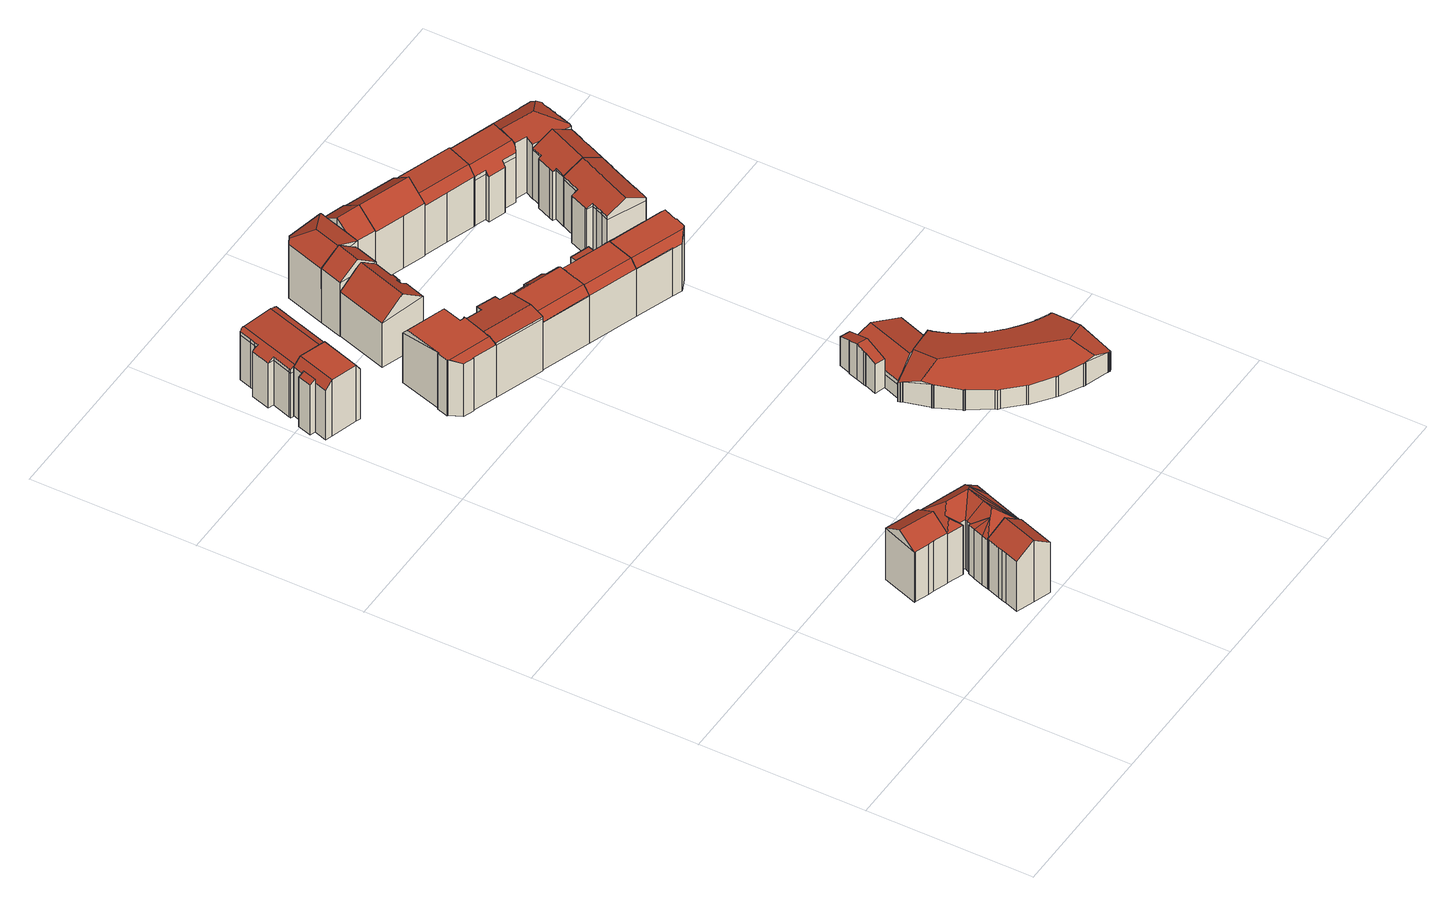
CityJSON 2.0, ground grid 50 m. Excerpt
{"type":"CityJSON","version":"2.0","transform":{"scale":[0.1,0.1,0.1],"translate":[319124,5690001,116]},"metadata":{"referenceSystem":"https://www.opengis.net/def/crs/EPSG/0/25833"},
"CityObjects":{
"building1":{"type":"Building","attributes":{"Dachtyp_tdc":"tdcFreeFormRoof","Gemeindeschluessel":14713000,"Dachneigung":32.69,"QualitaetDacherkennung":54,"Geometrietyp2DReferenz":"3000","function":"31001_9998","roofType":"5000","measuredHeight":21.07},"geometry":[{"type":"MultiSurface","lod":"2","boundaries":[[[0,1,2,3]],[[1,4,5,2]],[[4,6,7,5]],[[6,8,9,7]],[[8,10,11,9]],[[12,0,13,14,15]],[[1,12,15,10,8,6,4]],[[14,10,15]],[[1,0,12]],[[11,16,17,3,2,5,7,9]],[[10,14,16,11]],[[14,13,17,16]],[[13,0,3,17]]],"semantics":{"surfaces":[{"type":"WallSurface"},{"type":"RoofSurface"},{"type":"GroundSurface"}],"values":[0,0,0,0,0,1,1,0,0,2,0,0,0]}}]},
"building2":{"type":"Building","attributes":{"Dachtyp_tdc":"tdcGableRoof","Gemeindeschluessel":14713000,"Dachneigung":34.82,"QualitaetDacherkennung":71,"Geometrietyp2DReferenz":"3000","function":"31001_9998","roofType":"3100","measuredHeight":21.33},"geometry":[{"type":"MultiSurface","lod":"2","boundaries":[[[18,19,20,21]],[[19,22,23,20]],[[22,24,25,23]],[[24,26,27,25]],[[26,28,29,27]],[[28,30,31,29]],[[30,32,33,31]],[[32,34,35,33]],[[34,36,37,35]],[[36,18,21,37]],[[32,30,28,26,24,22,19,18]],[[18,36,34,32]],[[21,20,23,25,27,29,31,33,35,37]]],"semantics":{"surfaces":[{"type":"WallSurface"},{"type":"RoofSurface"},{"type":"GroundSurface"}],"values":[0,0,0,0,0,0,0,0,0,0,1,1,2]}}]},
"building3":{"type":"Building","attributes":{"Dachtyp_tdc":"tdcFreeFormRoof","Gemeindeschluessel":14713000,"Dachneigung":37.45,"QualitaetDacherkennung":43,"Geometrietyp2DReferenz":"3000","function":"31001_9998","roofType":"5000","measuredHeight":21.11},"geometry":[{"type":"MultiSurface","lod":"2","boundaries":[[[38,39,40,41]],[[39,42,43,40]],[[42,44,45,43]],[[44,46,47,45]],[[46,48,49,47]],[[48,50,51,49]],[[50,52,53,51]],[[52,54,55,53]],[[54,56,57,55]],[[56,58,59,57]],[[58,60,61,59]],[[60,62,63,61]],[[62,64,65,63]],[[64,66,67,65]],[[66,68,69,67]],[[68,38,41,69]],[[70,71,72,68,66]],[[73,70,66,64]],[[62,73,64]],[[60,73,62]],[[73,60,58]],[[71,70,73,58,56]],[[74,52,50]],[[74,54,52]],[[74,56,54]],[[75,56,74]],[[72,56,75]],[[56,72,71]],[[74,50,48]],[[76,77,75,74,48,46]],[[78,79,76,46,44]],[[78,44,42]],[[79,78,42,39]],[[77,76,79,39,38]],[[72,75,77,38,68]],[[41,40,43,45,47,49,51,53,55,57,59,61,63,65,67,69]]],"semantics":{"surfaces":[{"type":"WallSurface"},{"type":"RoofSurface"},{"type":"GroundSurface"}],"values":[0,0,0,0,0,0,0,0,0,0,0,0,0,0,0,0,1,1,1,1,1,1,1,1,1,1,1,1,1,1,1,1,1,1,1,2]}}]},
"building4":{"type":"Building","attributes":{"Gemeindeschluessel":14713000,"Geometrietyp2DReferenz":"3000","function":"31001_9998","roofType":"9999"},"children":["building4-1","building4-2"]},
"building4-1":{"type":"BuildingPart","attributes":{"Dachtyp_tdc":"tdcPolyFlatRoof","Dachneigung":33.84,"QualitaetDacherkennung":31,"Geometrietyp2DReferenz":"3000","roofType":"2100","measuredHeight":18.33},"parents":["building4"],"geometry":[{"type":"MultiSurface","lod":"2","boundaries":[[[80,81,82,83,84]],[[81,85,86,82]],[[85,87,88,89,86]],[[90,87,85,81,80]],[[83,82,86,89,91]],[[92,88,87,90]],[[92,91,89,88]],[[84,92,90,80]],[[84,83,91,92]]],"semantics":{"surfaces":[{"type":"WallSurface"},{"type":"RoofSurface"},{"type":"GroundSurface"},{"type":"ClosureSurface"}],"values":[0,0,0,1,2,0,3,0,3]}}]},
"building4-2":{"type":"BuildingPart","attributes":{"Dachtyp_tdc":"tdcCutGableRoof","Dachneigung":0.973,"QualitaetDacherkennung":71,"Geometrietyp2DReferenz":"3000","roofType":"9999","measuredHeight":19.54},"parents":["building4"],"geometry":[{"type":"MultiSurface","lod":"2","boundaries":[[[93,94,95,96]],[[94,97,98,95]],[[97,99,100,98]],[[99,101,102,100]],[[101,103,104,102]],[[103,105,106,104]],[[105,107,108,106]],[[107,109,110,108]],[[109,111,83,110]],[[111,84,83]],[[88,112,113,89]],[[112,114,115,113]],[[114,116,117,115]],[[116,93,96,117]],[[105,103,101,99,97,94,93,116]],[[114,112,88,92,84,111,109,107]],[[116,114,107,105]],[[96,95,98,100,102,104,106,108,110,83,91,89,113,115,117]],[[92,91,83,84]],[[88,89,91,92]]],"semantics":{"surfaces":[{"type":"WallSurface"},{"type":"RoofSurface"},{"type":"GroundSurface"},{"type":"ClosureSurface"}],"values":[0,0,0,0,0,0,0,0,0,0,0,0,0,0,1,1,1,2,3,3]}}]},
"building5":{"type":"Building","attributes":{"Dachtyp_tdc":"tdcFreeFormRoof","Gemeindeschluessel":14713000,"Dachneigung":3.02,"QualitaetDacherkennung":64,"Geometrietyp2DReferenz":"3000","function":"31001_9998","roofType":"5000","measuredHeight":18.16},"geometry":[{"type":"MultiSurface","lod":"2","boundaries":[[[118,119,120,121]],[[119,122,123,120]],[[122,124,125,123]],[[124,126,127,125]],[[126,128,129,127]],[[128,130,131,129]],[[130,132,133,131]],[[132,134,135,133]],[[134,136,137,135]],[[136,138,139,137]],[[138,140,141,139]],[[140,142,143,141]],[[142,144,145,143]],[[144,146,147,145]],[[146,148,149,147]],[[148,150,151,149]],[[150,152,153,151]],[[152,154,155,153]],[[154,156,157,155]],[[156,158,159,157]],[[158,160,161,159]],[[160,162,163,161]],[[162,164,165,163]],[[164,118,121,165]],[[166,167,168,169,170,171,172,173]],[[174,175,176,177,178,179,180,126,124,181,182,183,184,185,186,187,188,189]],[[168,186,185,169]],[[142,189,188,144]],[[140,174,189,142]],[[144,188,187,146]],[[146,187,186,168,167,148]],[[162,185,184,164]],[[160,169,185,162]],[[164,184,183,118]],[[118,183,182,119]],[[119,182,181,122]],[[122,181,124]],[[128,180,179,130]],[[126,180,128]],[[130,179,178,132]],[[132,178,177,134]],[[134,177,176,136]],[[136,176,175,138]],[[138,175,174,140]],[[150,166,173,152]],[[152,173,172,154]],[[154,172,171,156]],[[156,171,170,158]],[[158,170,169,160]],[[148,167,166,150]],[[121,120,123,125,127,129,131,133,135,137,139,141,143,145,147,149,151,153,155,157,159,161,163,165]]],"semantics":{"surfaces":[{"type":"WallSurface"},{"type":"RoofSurface"},{"type":"GroundSurface"}],"values":[0,0,0,0,0,0,0,0,0,0,0,0,0,0,0,0,0,0,0,0,0,0,0,0,1,1,1,0,0,0,0,0,0,0,0,0,0,0,0,0,0,0,0,0,0,0,0,0,0,0,2]}}]},
"building6":{"type":"Building","attributes":{"Dachtyp_tdc":"tdcFreeFormRoof","Gemeindeschluessel":14713000,"Dachneigung":0.187,"QualitaetDacherkennung":63,"Geometrietyp2DReferenz":"3000","function":"31001_9998","roofType":"5000","measuredHeight":19.34},"geometry":[{"type":"MultiSurface","lod":"2","boundaries":[[[190,191,192,193]],[[191,194,195,192]],[[194,196,197,195]],[[196,198,199,197]],[[198,200,201,199]],[[200,202,203,201]],[[202,204,205,203]],[[204,206,207,205]],[[206,208,209,207]],[[208,210,211,209]],[[210,212,213,211]],[[212,214,215,213]],[[214,216,217,215]],[[216,218,219,217]],[[218,190,193,219]],[[220,198,196,221]],[[216,214,212,210,208,222,223]],[[206,204,202,200,220,221,194,191,190,218,223,222]],[[200,198,220]],[[208,206,222]],[[218,216,223]],[[196,194,221]],[[193,192,195,197,199,201,203,205,207,209,211,213,215,217,219]]],"semantics":{"surfaces":[{"type":"WallSurface"},{"type":"RoofSurface"},{"type":"GroundSurface"}],"values":[0,0,0,0,0,0,0,0,0,0,0,0,0,0,0,1,1,1,0,0,0,0,2]}}]},
"building7":{"type":"Building","attributes":{"Dachtyp_tdc":"tdcFreeFormRoof","Gemeindeschluessel":14713000,"Dachneigung":10.12,"QualitaetDacherkennung":53,"Geometrietyp2DReferenz":"3000","function":"31001_9998","roofType":"5000","measuredHeight":19.78},"geometry":[{"type":"MultiSurface","lod":"2","boundaries":[[[224,225,226,227]],[[225,228,229,226]],[[228,230,231,229]],[[230,232,233,231]],[[232,234,235,233]],[[234,236,237,235]],[[236,238,239,237]],[[238,240,241,239]],[[240,242,243,241]],[[242,244,245,243]],[[244,246,247,245]],[[246,248,249,247]],[[248,224,227,249]],[[250,251,252,234,232,253,254,255,256,257,258]],[[259,258,257,260,261,262]],[[242,259,262,244]],[[244,262,261,246]],[[246,261,260,248]],[[248,260,257,256,224]],[[240,250,258,259,242]],[[224,256,255,225]],[[225,255,254,228]],[[228,254,253,230]],[[230,253,232]],[[234,252,236]],[[236,252,251,238]],[[238,251,250,240]],[[227,226,229,231,233,235,237,239,241,243,245,247,249]]],"semantics":{"surfaces":[{"type":"WallSurface"},{"type":"RoofSurface"},{"type":"GroundSurface"}],"values":[0,0,0,0,0,0,0,0,0,0,0,0,0,1,1,0,0,0,0,0,0,0,0,0,0,0,0,2]}}]},
"building8":{"type":"Building","attributes":{"Dachtyp_tdc":"tdcFreeFormRoof","Gemeindeschluessel":14713000,"Dachneigung":41.52,"QualitaetDacherkennung":71,"Geometrietyp2DReferenz":"3000","function":"31001_9998","roofType":"5000","measuredHeight":21.53},"geometry":[{"type":"MultiSurface","lod":"2","boundaries":[[[263,264,265,266]],[[264,267,268,265]],[[267,269,270,268]],[[269,271,272,270]],[[271,273,274,272]],[[273,275,276,274]],[[275,277,278,276]],[[277,279,280,278]],[[279,281,282,280]],[[281,263,266,282]],[[269,267,283,284,281,279,277,275,273,271]],[[284,283,264,263]],[[267,264,283]],[[263,281,284]],[[266,265,268,270,272,274,276,278,280,282]]],"semantics":{"surfaces":[{"type":"WallSurface"},{"type":"RoofSurface"},{"type":"GroundSurface"}],"values":[0,0,0,0,0,0,0,0,0,0,1,1,0,0,2]}}]},
"building9":{"type":"Building","attributes":{"Dachtyp_tdc":"tdcFreeFormRoof","Gemeindeschluessel":14713000,"Dachneigung":1.97,"QualitaetDacherkennung":65,"Geometrietyp2DReferenz":"3000","function":"31001_9998","roofType":"5000","measuredHeight":18.98},"geometry":[{"type":"MultiSurface","lod":"2","boundaries":[[[285,286,287,288]],[[286,289,290,287]],[[289,291,292,290]],[[291,293,294,292]],[[293,295,296,294]],[[295,297,298,296]],[[297,299,300,298]],[[299,301,302,300]],[[301,303,304,302]],[[303,305,306,304]],[[305,307,308,306]],[[307,309,310,308]],[[309,311,312,310]],[[311,313,314,312]],[[313,315,316,314]],[[315,317,318,316]],[[317,285,288,318]],[[319,320,305,303,301,321,322,323,324,325,240,326,327]],[[328,329,330,331]],[[332,327,326,333,330,329]],[[285,331,330,333,286]],[[286,333,326,240,289]],[[313,332,329,315]],[[311,327,332,313]],[[317,328,331,285]],[[315,329,328,317]],[[309,319,327,311]],[[289,240,325,291]],[[291,325,324,293]],[[293,324,323,295]],[[295,323,322,297]],[[297,322,321,299]],[[299,321,301]],[[307,320,319,309]],[[305,320,307]],[[288,287,290,292,294,296,298,300,302,304,306,308,310,312,314,316,318]]],"semantics":{"surfaces":[{"type":"WallSurface"},{"type":"RoofSurface"},{"type":"GroundSurface"}],"values":[0,0,0,0,0,0,0,0,0,0,0,0,0,0,0,0,0,1,1,1,0,0,0,0,0,0,0,0,0,0,0,0,0,0,0,2]}}]},
"building10":{"type":"Building","attributes":{"Gemeindeschluessel":14713000,"Geometrietyp2DReferenz":"3000","function":"31001_9998","roofType":"9999"},"children":["building10-1","building10-2","building10-3"]},
"building10-1":{"type":"BuildingPart","attributes":{"Dachtyp_tdc":"tdcFreeFormRoof","Dachneigung":36.33,"QualitaetDacherkennung":41,"Geometrietyp2DReferenz":"3000","roofType":"5000","measuredHeight":23.05},"parents":["building10"],"geometry":[{"type":"MultiSurface","lod":"2","boundaries":[[[334,335,336,337]],[[335,338,339,336]],[[338,340,341,342,339]],[[343,344,338,345]],[[346,343,345,335,334,347]],[[348,349,350,351,340,344,343,346,352]],[[340,338,344]],[[338,335,345]],[[337,336,339,342,353,354,355,356]],[[355,354,357,349,348]],[[351,341,340]],[[354,353,350,349,357]],[[353,342,341,351,350]],[[358,359,356,355,348]],[[334,337,356,359,360]],[[360,359,358]],[[348,352,358]],[[360,347,334]],[[358,352,346,347,360]]],"semantics":{"surfaces":[{"type":"WallSurface"},{"type":"RoofSurface"},{"type":"GroundSurface"},{"type":"ClosureSurface"}],"values":[0,0,0,1,1,1,0,0,2,0,0,3,3,0,3,3,0,0,3]}}]},
"building10-2":{"type":"BuildingPart","attributes":{"Dachtyp_tdc":"tdcGableRoof","Dachneigung":36.4,"QualitaetDacherkennung":83,"Geometrietyp2DReferenz":"3000","roofType":"3100","measuredHeight":23.18},"parents":["building10"],"geometry":[{"type":"MultiSurface","lod":"2","boundaries":[[[361,357,354,362]],[[341,363,364,342]],[[363,365,366,364]],[[365,367,368,366]],[[367,369,370,368]],[[369,361,362,370]],[[365,363,341,351,371]],[[371,349,357,361,369,367,365]],[[362,354,353,342,364,366,368,370]],[[350,349,371]],[[353,354,357,349,350]],[[351,350,371]],[[353,350,351,341,342]]],"semantics":{"surfaces":[{"type":"WallSurface"},{"type":"RoofSurface"},{"type":"GroundSurface"},{"type":"ClosureSurface"}],"values":[0,0,0,0,0,0,1,1,2,0,3,0,3]}}]},
"building10-3":{"type":"BuildingPart","attributes":{"Dachtyp_tdc":"tdcGableRoof","Dachneigung":36.31,"QualitaetDacherkennung":73,"Geometrietyp2DReferenz":"3000","roofType":"3100","measuredHeight":23.18},"parents":["building10"],"geometry":[{"type":"MultiSurface","lod":"2","boundaries":[[[372,347,334,337,373]],[[359,374,375,356]],[[374,372,373,375]],[[372,374,376]],[[347,372,376,377]],[[374,359,358,352,377,376]],[[373,337,356,375]],[[360,334,347]],[[359,356,337,334,360]],[[377,352,346,347]],[[360,358,359]],[[347,346,352,358,360]]],"semantics":{"surfaces":[{"type":"WallSurface"},{"type":"RoofSurface"},{"type":"GroundSurface"},{"type":"ClosureSurface"}],"values":[0,0,0,0,1,1,2,0,3,0,3,3]}}]},
"building11":{"type":"Building","attributes":{"Gemeindeschluessel":14713000,"Geometrietyp2DReferenz":"3000","function":"31001_9998","roofType":"9999"},"children":["building11-1","building11-2"]},
"building11-1":{"type":"BuildingPart","attributes":{"Dachtyp_tdc":"tdcCutGableRoof","Dachneigung":1.82,"QualitaetDacherkennung":77,"Geometrietyp2DReferenz":"3000","roofType":"9999","measuredHeight":19.07},"parents":["building11"],"geometry":[{"type":"MultiSurface","lod":"2","boundaries":[[[378,379,380,310]],[[381,382,383,384]],[[382,385,386,383]],[[385,387,388,386]],[[387,389,390,388]],[[389,391,318,390]],[[391,392,393,318]],[[392,394,395,393]],[[394,378,310,395]],[[385,382,381,379,378,394]],[[392,391,389,387]],[[394,392,387,385]],[[310,380,384,383,386,388,390,318,393,395]],[[384,380,379,381]]],"semantics":{"surfaces":[{"type":"WallSurface"},{"type":"RoofSurface"},{"type":"GroundSurface"},{"type":"ClosureSurface"}],"values":[0,0,0,0,0,0,0,0,0,1,1,1,2,3]}}]},
"building11-2":{"type":"BuildingPart","attributes":{"Dachtyp_tdc":"tdcPolyFlatRoof","Dachneigung":2.61,"QualitaetDacherkennung":43,"Geometrietyp2DReferenz":"3000","roofType":"2100","measuredHeight":16.64},"parents":["building11"],"geometry":[{"type":"MultiSurface","lod":"2","boundaries":[[[396,380,379]],[[396,397,398,380]],[[397,399,400,398]],[[399,401,384,400]],[[401,381,384]],[[401,399,397,396]],[[380,398,400,384]],[[379,381,401,396]],[[379,380,384,381]]],"semantics":{"surfaces":[{"type":"WallSurface"},{"type":"RoofSurface"},{"type":"GroundSurface"},{"type":"ClosureSurface"}],"values":[0,0,0,0,0,1,2,0,3]}}]},
"building12":{"type":"Building","attributes":{"Gemeindeschluessel":14713000,"Geometrietyp2DReferenz":"3000","function":"31001_2000","roofType":"9999"},"children":["building12-1","building12-2"]},
"building12-1":{"type":"BuildingPart","attributes":{"Dachtyp_tdc":"tdcGableRoof","Dachneigung":22.78,"QualitaetDacherkennung":76,"Geometrietyp2DReferenz":"3000","roofType":"3100","measuredHeight":8.93},"parents":["building12"],"geometry":[{"type":"MultiSurface","lod":"2","boundaries":[[[402,403,404,405]],[[403,406,407,404]],[[408,409,410,411]],[[409,402,405,410]],[[409,412,413,414]],[[415,416,413,412,417,418]],[[408,417,412,409]],[[403,416,415,406]],[[402,414,413,416,403]],[[409,414,402]],[[405,404,407,419,411,410]],[[411,419,420,408]],[[419,407,406,420]],[[417,408,420,418]],[[418,420,406,415]]],"semantics":{"surfaces":[{"type":"WallSurface"},{"type":"RoofSurface"},{"type":"GroundSurface"},{"type":"ClosureSurface"}],"values":[0,0,0,0,1,1,0,0,0,0,2,3,3,3,3]}}]},
"building12-2":{"type":"BuildingPart","attributes":{"Dachtyp_tdc":"tdcGableRoof","Dachneigung":19.24,"QualitaetDacherkennung":34,"Geometrietyp2DReferenz":"3000","roofType":"3100","measuredHeight":12.41},"parents":["building12"],"geometry":[{"type":"MultiSurface","lod":"2","boundaries":[[[421,422,423,424]],[[422,425,426,423]],[[425,427,428,426]],[[427,429,430,428]],[[429,431,432,430]],[[431,433,434,432]],[[433,435,417,408,411,434]],[[436,437,438,407,406,415]],[[437,421,424,438]],[[439,435,433,431,429,427]],[[427,425,422,421,437,436,439]],[[424,423,426,428,430,432,434,411,419,407,438]],[[418,417,435,439]],[[419,411,408,420]],[[420,408,417,418]],[[436,415,418,439]],[[419,420,406,407]],[[415,406,420,418]]],"semantics":{"surfaces":[{"type":"WallSurface"},{"type":"RoofSurface"},{"type":"GroundSurface"},{"type":"ClosureSurface"}],"values":[0,0,0,0,0,0,0,0,0,1,1,2,0,3,3,0,3,3]}}]},
"building13":{"type":"Building","attributes":{"Dachtyp_tdc":"tdcFreeFormRoof","Gemeindeschluessel":14713000,"Dachneigung":14.25,"QualitaetDacherkennung":24,"Geometrietyp2DReferenz":"3000","function":"31001_2000","roofType":"5000","measuredHeight":10.24},"geometry":[{"type":"MultiSurface","lod":"2","boundaries":[[[440,441,442,443]],[[441,444,445,442]],[[444,446,447,445]],[[446,448,449,447]],[[448,450,451,449]],[[450,452,453,451]],[[452,454,455,453]],[[454,456,457,455]],[[456,458,459,457]],[[458,460,461,459]],[[460,462,463,461]],[[462,464,465,463]],[[464,466,467,465]],[[466,468,469,467]],[[468,470,471,469]],[[470,472,473,471]],[[472,474,475,473]],[[474,476,477,475]],[[476,478,479,477]],[[478,480,481,479]],[[480,482,483,481]],[[482,484,485,483]],[[484,486,487,485]],[[486,488,489,487]],[[488,490,491,489]],[[490,492,493,491]],[[492,494,495,493]],[[494,496,497,495]],[[496,498,499,497]],[[498,500,501,499]],[[500,502,503,501]],[[502,504,505,503]],[[504,506,507,505]],[[506,508,509,507]],[[508,510,511,509]],[[510,512,513,511]],[[512,514,515,513]],[[514,516,517,515]],[[516,518,519,517]],[[518,520,521,519]],[[520,522,523,521]],[[522,524,525,523]],[[524,526,527,525]],[[526,528,529,527]],[[528,530,531,529]],[[530,532,533,531]],[[532,534,535,533]],[[534,536,537,535]],[[536,538,539,537]],[[538,540,541,539]],[[540,542,543,541]],[[542,544,545,543]],[[544,546,547,545]],[[546,548,549,547]],[[548,550,551,549]],[[550,552,553,551]],[[552,554,555,553]],[[554,556,557,555]],[[556,558,559,557]],[[558,560,561,559]],[[560,562,563,561]],[[562,564,565,563]],[[564,566,567,565]],[[566,568,569,567]],[[568,570,571,569]],[[570,572,573,571]],[[572,440,443,573]],[[574,575,576,496,494,492,490,488,486]],[[568,566,577,578,579,441,440,572,570]],[[480,478,476,474,472,470,468,466,464,462,460,458,456,454,452,450,448,446,444,579,578,575,574,484,482]],[[564,562,560,558,556,554,552,550,548,546,544,542,540,538,536,534,532,530,528,526,524,522,520,518,516,514,512,510,508,506,504,502,500,498,576,575,578,577]],[[498,496,576]],[[444,441,579]],[[486,484,574]],[[566,564,577]],[[443,442,445,447,449,451,453,455,457,459,461,463,465,467,469,471,473,475,477,479,481,483,485,487,489,491,493,495,497,499,501,503,505,507,509,511,513,515,517,519,521,523,525,527,529,531,533,535,537,539,541,543,545,547,549,551,553,555,557,559,561,563,565,567,569,571,573]]],"semantics":{"surfaces":[{"type":"WallSurface"},{"type":"RoofSurface"},{"type":"GroundSurface"}],"values":[0,0,0,0,0,0,0,0,0,0,0,0,0,0,0,0,0,0,0,0,0,0,0,0,0,0,0,0,0,0,0,0,0,0,0,0,0,0,0,0,0,0,0,0,0,0,0,0,0,0,0,0,0,0,0,0,0,0,0,0,0,0,0,0,0,0,0,1,1,1,1,0,0,0,0,2]}}]},
"building14":{"type":"Building","attributes":{"Dachtyp_tdc":"tdcFreeFormRoof","Gemeindeschluessel":14713000,"Dachneigung":36.97,"QualitaetDacherkennung":66,"Geometrietyp2DReferenz":"3000","function":"31001_9998","roofType":"5000","measuredHeight":22.94},"geometry":[{"type":"MultiSurface","lod":"2","boundaries":[[[580,581,582,583]],[[581,584,585,582]],[[584,586,587,585]],[[586,588,589,587]],[[588,590,591,589]],[[590,580,583,591]],[[592,584,581,593]],[[590,588,586,592,593,580]],[[581,580,593]],[[586,584,592]],[[583,582,585,587,589,591]]],"semantics":{"surfaces":[{"type":"WallSurface"},{"type":"RoofSurface"},{"type":"GroundSurface"}],"values":[0,0,0,0,0,0,1,1,0,0,2]}}]},
"building15":{"type":"Building","attributes":{"Dachtyp_tdc":"tdcFreeFormRoof","Gemeindeschluessel":14713000,"Dachneigung":0.238,"QualitaetDacherkennung":69,"Geometrietyp2DReferenz":"3000","function":"31001_9998","roofType":"5000","measuredHeight":18.87},"geometry":[{"type":"MultiSurface","lod":"2","boundaries":[[[594,595,596,597]],[[595,598,599,596]],[[598,600,601,599]],[[600,602,603,601]],[[602,604,605,603]],[[604,606,607,605]],[[606,608,609,607]],[[608,610,611,609]],[[610,612,613,611]],[[612,614,615,613]],[[614,616,617,615]],[[616,618,619,617]],[[618,594,597,619]],[[620,598,621,622,623,624,625]],[[626,610,627,628,389,629]],[[624,628,627,630,631,632,625]],[[602,625,632,604]],[[604,632,631,606]],[[606,631,630,608]],[[608,630,627,610]],[[612,626,629,614]],[[614,629,389,616]],[[616,389,628,624,623,618]],[[610,626,612]],[[600,620,625,602]],[[618,623,622,594]],[[594,622,621,595]],[[595,621,598]],[[598,620,600]],[[597,596,599,601,603,605,607,609,611,613,615,617,619]]],"semantics":{"surfaces":[{"type":"WallSurface"},{"type":"RoofSurface"},{"type":"GroundSurface"}],"values":[0,0,0,0,0,0,0,0,0,0,0,0,0,1,1,1,0,0,0,0,0,0,0,0,0,0,0,0,0,2]}}]},
"building16":{"type":"Building","attributes":{"Dachtyp_tdc":"tdcFreeFormRoof","Gemeindeschluessel":14713000,"Dachneigung":3.67,"QualitaetDacherkennung":84,"Geometrietyp2DReferenz":"3000","function":"31001_9998","roofType":"5000","measuredHeight":20.39},"geometry":[{"type":"MultiSurface","lod":"2","boundaries":[[[633,634,585,635]],[[634,636,637,585]],[[636,638,639,637]],[[638,640,641,639]],[[640,642,643,641]],[[642,644,645,643]],[[644,646,587,645]],[[646,647,648,587]],[[647,633,635,648]],[[649,650,651,652]],[[653,654,655,646,644,642]],[[656,649,652,657,655,654]],[[646,655,657,647]],[[647,657,652,633]],[[638,656,654,653,640]],[[636,650,649,656,638]],[[640,653,642]],[[633,652,651,634]],[[634,651,650,636]],[[635,585,637,639,641,643,645,587,648]]],"semantics":{"surfaces":[{"type":"WallSurface"},{"type":"RoofSurface"},{"type":"GroundSurface"}],"values":[0,0,0,0,0,0,0,0,0,1,1,1,0,0,0,0,0,0,0,2]}}]},
"building17":{"type":"Building","attributes":{"Dachtyp_tdc":"tdcFreeFormRoof","Gemeindeschluessel":14713000,"Dachneigung":28.38,"QualitaetDacherkennung":75,"Geometrietyp2DReferenz":"3000","function":"31001_9998","roofType":"5000","measuredHeight":20.62},"geometry":[{"type":"MultiSurface","lod":"2","boundaries":[[[658,659,660,661]],[[659,662,663,660]],[[662,664,665,663]],[[664,666,667,665]],[[666,668,669,667]],[[668,670,671,669]],[[670,672,673,671]],[[672,674,675,673]],[[674,676,677,675]],[[676,678,679,677]],[[678,680,681,679]],[[680,682,683,681]],[[682,684,685,683]],[[684,686,687,685]],[[686,688,689,687]],[[688,658,661,689]],[[690,691,692,693,694,695,696,697,698]],[[699,700,668,701,702,703,704,705,706,694,693]],[[686,695,694,706,688]],[[688,706,705,658]],[[658,705,704,659]],[[659,704,703,662]],[[662,703,702,664]],[[664,702,701,666]],[[666,701,668]],[[670,700,699,672]],[[672,699,693,692,674]],[[668,700,670]],[[678,690,698,680]],[[680,698,697,682]],[[682,697,696,684]],[[684,696,695,686]],[[674,692,691,676]],[[676,691,690,678]],[[661,660,663,665,667,669,671,673,675,677,679,681,683,685,687,689]]],"semantics":{"surfaces":[{"type":"WallSurface"},{"type":"RoofSurface"},{"type":"GroundSurface"}],"values":[0,0,0,0,0,0,0,0,0,0,0,0,0,0,0,0,1,1,0,0,0,0,0,0,0,0,0,0,0,0,0,0,0,0,2]}}]},
"building18":{"type":"Building","attributes":{"Dachtyp_tdc":"tdcFreeFormRoof","Gemeindeschluessel":14713000,"Dachneigung":3.02,"QualitaetDacherkennung":78,"Geometrietyp2DReferenz":"3000","function":"31001_9998","roofType":"5000","measuredHeight":20.07},"geometry":[{"type":"MultiSurface","lod":"2","boundaries":[[[707,708,709,710]],[[708,711,712,709]],[[711,713,714,712]],[[713,715,716,714]],[[715,717,718,716]],[[717,719,720,718]],[[719,721,722,720]],[[721,723,724,722]],[[723,725,726,724]],[[725,727,641,726]],[[727,728,637,641]],[[728,707,710,637]],[[729,636,730,731]],[[732,733,734,735,736,653,737,738,721,719]],[[730,736,735,731]],[[717,732,719]],[[721,738,723]],[[723,738,737,725]],[[725,737,653,727]],[[727,653,736,730,636,728]],[[708,731,735,711]],[[711,735,734,713]],[[713,734,733,715]],[[715,733,732,717]],[[707,729,731,708]],[[728,636,729,707]],[[710,709,712,714,716,718,720,722,724,726,641,637]]],"semantics":{"surfaces":[{"type":"WallSurface"},{"type":"RoofSurface"},{"type":"GroundSurface"}],"values":[0,0,0,0,0,0,0,0,0,0,0,0,1,1,1,0,0,0,0,0,0,0,0,0,0,0,2]}}]},
"building19":{"type":"Building","attributes":{"Dachtyp_tdc":"tdcFreeFormRoof","Gemeindeschluessel":14713000,"Dachneigung":28.63,"QualitaetDacherkennung":70,"Geometrietyp2DReferenz":"3000","function":"31001_9998","roofType":"5000","measuredHeight":20.86},"geometry":[{"type":"MultiSurface","lod":"2","boundaries":[[[739,740,741,742]],[[740,743,744,741]],[[743,745,746,744]],[[745,747,748,746]],[[747,749,750,748]],[[749,751,752,750]],[[751,753,754,752]],[[753,755,756,754]],[[755,757,758,756]],[[757,759,760,758]],[[759,761,762,760]],[[761,763,764,762]],[[763,765,766,764]],[[765,767,768,766]],[[767,739,742,768]],[[769,770,771,743,740,739,772,773,774]],[[775,776,777,778,779,769,774,692,780,781]],[[757,775,781,759]],[[759,781,780,761]],[[761,780,692,763]],[[763,692,774,773,765]],[[747,770,769,779,749]],[[749,779,778,751]],[[751,778,777,753]],[[753,777,776,755]],[[755,776,775,757]],[[765,773,772,767]],[[767,772,739]],[[745,771,770,747]],[[743,771,745]],[[742,741,744,746,748,750,752,754,756,758,760,762,764,766,768]]],"semantics":{"surfaces":[{"type":"WallSurface"},{"type":"RoofSurface"},{"type":"GroundSurface"}],"values":[0,0,0,0,0,0,0,0,0,0,0,0,0,0,0,1,1,0,0,0,0,0,0,0,0,0,0,0,0,0,2]}}]},
"building20":{"type":"Building","attributes":{"Dachtyp_tdc":"tdcFreeFormRoof","Gemeindeschluessel":14713000,"Dachneigung":10.03,"QualitaetDacherkennung":41,"Geometrietyp2DReferenz":"3000","function":"31001_9998","roofType":"5000","measuredHeight":20.47},"geometry":[{"type":"MultiSurface","lod":"2","boundaries":[[[782,783,784,785]],[[783,786,787,784]],[[786,788,789,787]],[[788,790,791,789]],[[790,792,793,791]],[[794,795,796,797,798,799,800,801,802,803,804,805,806,807,808,786,783,782]],[[809,810,811,812,807,806,813,814,815]],[[790,788,808,807,812,816,817,792]],[[811,816,812]],[[788,786,808]],[[805,813,806]],[[793,818,819,820,821,822,823,824,825,826,827,828,829,830,831,832,833,834,835,836,837,785,784,787,789,791]],[[792,817,818,793]],[[817,816,819,818]],[[816,811,820,819]],[[811,810,821,820]],[[810,809,822,821]],[[809,815,823,822]],[[815,814,824,823]],[[814,813,825,824]],[[813,805,826,825]],[[805,804,827,826]],[[804,803,828,827]],[[803,802,829,828]],[[802,801,830,829]],[[801,800,831,830]],[[800,799,832,831]],[[799,798,833,832]],[[798,797,834,833]],[[797,796,835,834]],[[796,795,836,835]],[[795,794,837,836]],[[794,782,785,837]]],"semantics":{"surfaces":[{"type":"WallSurface"},{"type":"RoofSurface"},{"type":"GroundSurface"}],"values":[0,0,0,0,0,1,1,1,0,0,0,2,0,0,0,0,0,0,0,0,0,0,0,0,0,0,0,0,0,0,0,0,0]}}]}
},
"vertices":[
[386,364,191],[348,255,188],[348,255,14],[386,364,14],[305,270,188],[305,270,14],[288,275,188],[288,275,14],[246,290,188],[246,290,14],[243,291,188],[243,291,14],[367,309,225],[282,401,191],[281,400,192],[262,346,225],[281,400,14],[282,401,14],
[397,26,230],[343,45,190],[343,45,17],[397,26,17],[357,85,190],[357,85,17],[361,99,190],[361,99,17],[366,112,190],[366,112,17],[378,147,190],[378,147,17],[381,154,190],[381,154,17],[435,135,230],[435,135,17],[488,116,191],[488,116,17],[450,7,191],[450,7,17],
[419,244,185],[402,250,185],[402,250,15],[419,244,15],[397,237,185],[397,237,15],[348,255,185],[348,255,15],[386,364,185],[386,364,15],[535,312,185],[535,312,15],[548,284,185],[548,284,15],[538,255,185],[538,255,15],[533,242,185],[533,242,15],[488,116,185],[488,116,15],[381,154,185],[381,154,15],[388,174,185],[388,174,15],[399,205,185],[399,205,15],[407,226,185],[407,226,15],[412,224,185],[412,224,15],[416,235,185],[416,235,15],[435,176,214],[455,185,226],[467,217,226],[430,177,214],[508,282,213],[486,272,226],[418,299,224],[485,275,224],[382,271,206],[387,284,206],
[23,1952,196],[6,1958,185],[6,1958,13],[23,1952,13],[23,1952,183],[19,1999,185],[19,1999,13],[35,1994,196],[35,1994,183],[35,1994,13],[36,1994,196],[36,1994,13],[36,1994,183],
[161,1995,187],[160,1991,187],[160,1991,13],[161,1995,13],[148,1954,187],[148,1954,13],[143,1937,187],[143,1937,13],[125,1880,188],[125,1880,13],[124,1878,187],[124,1878,13],[112,1882,207],[112,1882,13],[31,1907,208],[31,1907,13],[10,1914,183],[10,1914,13],[23,1952,184],[48,2032,183],[48,2032,13],[69,2025,208],[69,2025,13],[149,1999,207],[149,1999,13],
[39,2035,166],[40,2040,166],[40,2040,11],[39,2035,11],[59,2098,166],[59,2098,11],[42,2104,166],[42,2104,11],[60,2162,166],[60,2162,11],[65,2161,166],[65,2161,11],[78,2156,166],[78,2156,11],[82,2168,166],[82,2168,11],[86,2183,166],[86,2183,11],[98,2220,166],[98,2220,11],[99,2222,166],[99,2222,11],[105,2221,166],[105,2221,11],[105,2222,166],[105,2222,11],[112,2220,166],[112,2220,11],[111,2219,166],[111,2219,11],[215,2187,166],[215,2187,11],[215,2188,166],[215,2188,11],[221,2186,166],[221,2186,11],[197,2110,166],[197,2110,11],[191,2091,166],[191,2091,11],[161,1995,166],[161,1995,11],[143,2001,166],[143,2001,11],[53,2030,166],[53,2030,11],[48,2032,166],[48,2032,11],[215,2188,188],[215,2187,188],[202,2191,192],[143,2001,192],[161,1995,186],[191,2091,186],[197,2110,186],[221,2186,186],[105,2221,182],[99,2222,178],[98,2220,179],[86,2183,178],[82,2168,178],[78,2156,178],[65,2161,170],[59,2098,178],[40,2040,178],[39,2035,178],[48,2032,184],[53,2030,187],[112,2219,187],[111,2219,187],[112,2220,187],[105,2222,182],
[251,1692,203],[262,1727,203],[262,1727,9],[251,1692,9],[264,1726,203],[264,1726,9],[304,1856,181],[304,1856,9],[423,1816,181],[423,1816,9],[401,1742,202],[401,1742,9],[414,1738,202],[414,1738,9],[415,1740,202],[415,1740,9],[418,1740,202],[418,1740,9],[377,1622,192],[377,1622,9],[377,1620,192],[377,1620,9],[303,1645,192],[303,1645,9],[303,1644,191],[303,1644,9],[271,1655,192],[271,1655,9],[254,1692,203],[254,1692,9],[418,1799,202],[299,1839,202],[385,1645,203],[256,1688,203],
[418,1740,189],[427,1736,189],[427,1736,8],[418,1740,8],[438,1732,189],[438,1732,8],[473,1720,189],[473,1720,8],[480,1739,189],[480,1739,8],[537,1718,189],[537,1718,8],[531,1700,189],[531,1700,8],[565,1688,189],[565,1688,8],[567,1688,189],[567,1688,8],[526,1569,189],[526,1569,8],[525,1568,189],[525,1568,8],[377,1620,189],[377,1620,8],[377,1622,189],[377,1622,8],[567,1688,192],[565,1688,192],[531,1700,192],[473,1720,192],[438,1732,192],[427,1736,192],[418,1740,192],[392,1666,206],[541,1614,206],[526,1569,198],[377,1622,198],[377,1620,198],[525,1568,197],
[327,1931,162],[376,2086,161],[376,2086,8],[327,1931,8],[493,2047,186],[493,2047,8],[476,1994,185],[476,1994,8],[483,1991,180],[483,1991,8],[474,1966,180],[474,1966,8],[464,1969,188],[464,1969,8],[460,1955,188],[460,1955,8],[480,1949,173],[480,1949,8],[459,1886,173],[459,1886,8],[443,2064,223],[393,1909,223],
[526,1569,174],[533,1591,174],[533,1591,10],[526,1569,10],[567,1688,174],[567,1688,10],[572,1686,174],[572,1686,10],[576,1684,174],[576,1684,10],[587,1680,174],[587,1680,10],[591,1679,174],[591,1679,10],[623,1668,174],[623,1668,10],[629,1686,174],[629,1686,10],[674,1671,174],[674,1671,10],[686,1666,174],[686,1666,10],[680,1648,174],[680,1648,10],[717,1635,174],[717,1635,10],[713,1626,174],[713,1626,10],[709,1612,174],[709,1612,10],[683,1538,174],[683,1538,10],[675,1517,174],[675,1517,10],[717,1635,189],[680,1648,189],[623,1668,189],[591,1679,189],[587,1680,189],[576,1684,189],[572,1686,189],[563,1678,197],[713,1626,197],[675,1517,177],[683,1538,200],[533,1590,200],[526,1569,177],[709,1612,197],[533,1591,200],
[398,2156,192],[436,2275,192],[436,2275,6],[398,2156,6],[462,2288,196],[462,2288,6],[563,2253,211],[563,2253,192],[563,2253,6],[480,2218,236],[561,2254,212],[449,2281,200],[455,2138,236],[398,2156,193],[520,2118,211],[533,2159,211],[544,2193,211],[555,2228,211],[462,2136,234],[544,2193,6],[526,2137,6],[520,2118,6],[516,2120,6],[526,2137,194],[496,2126,207],[516,2120,192],[399,2155,193],
[535,2135,195],[535,2135,6],[636,2228,193],[636,2228,6],[616,2170,238],[616,2170,6],[595,2110,191],[595,2110,6],[534,2131,192],[534,2131,6],[544,2193,238],
[376,2086,192],[376,2086,6],[493,2047,192],[493,2047,6],[434,2067,238],[457,2138,238],
[717,1635,175],[773,1616,175],[773,1616,10],[831,1596,175],[867,1584,175],[867,1584,10],[831,1596,10],[860,1565,198],[860,1565,10],[832,1485,200],[832,1485,10],[826,1466,175],[826,1466,10],[675,1517,175],[682,1537,200],[682,1537,10],[710,1617,198],[710,1617,10],
[773,1616,176],[780,1634,175],[780,1634,10],[837,1615,175],[837,1615,10],[831,1596,176],
[1091,755,56],[897,723,56],[897,723,10],[1091,755,10],[915,776,56],[915,776,10],[960,907,56],[1125,850,56],[1125,850,10],[960,907,10],[1028,884,99],[977,736,99],[1091,755,57],[915,776,72],[897,723,72],[960,907,72],[938,841,72],[938,841,10],[938,841,56],
[897,822,123],[896,822,123],[896,822,10],[897,822,10],[898,829,125],[898,829,10],[906,852,134],[906,852,10],[916,882,123],[916,882,10],[918,882,123],[918,882,10],[931,918,110],[931,918,10],[960,907,110],[915,776,110],[884,786,110],[884,786,10],[938,841,134],
[1259,310,77],[1259,311,77],[1259,311,9],[1259,310,9],[1186,336,88],[1186,336,9],[1186,335,87],[1186,335,9],[1181,337,87],[1181,337,9],[1182,338,87],[1182,338,9],[1114,375,79],[1114,375,9],[1113,374,79],[1113,374,9],[1109,377,78],[1109,377,9],[1110,378,79],[1110,378,9],[1049,424,75],[1049,424,9],[1046,428,75],[1046,428,9],[999,478,75],[999,478,9],[992,484,74],[992,484,9],[990,489,75],[990,489,9],[948,554,80],[948,554,9],[946,553,79],[946,553,9],[944,558,80],[944,558,9],[945,558,80],[945,558,9],[914,628,88],[914,628,9],[913,628,88],[913,628,9],[911,633,89],[911,633,9],[913,633,89],[913,633,9],[893,709,78],[893,709,9],[892,709,78],[892,709,9],[890,714,76],[890,714,9],[889,714,76],[889,714,9],[887,721,74],[887,721,9],[897,723,76],[897,723,9],[1091,755,75],[1091,755,9],[1101,757,73],[1101,757,9],[1103,749,74],[1103,749,9],[1102,749,74],[1102,749,9],[1103,744,75],[1103,744,9],[1102,744,75],[1102,744,9],[1112,703,80],[1112,703,9],[1113,703,80],[1113,703,9],[1115,698,80],[1115,698,9],[1114,698,81],[1114,698,9],[1131,659,84],[1131,659,9],[1132,660,84],[1132,660,9],[1135,655,84],[1135,655,9],[1134,655,84],[1134,655,9],[1156,619,86],[1156,619,9],[1158,620,86],[1158,620,9],[1160,616,86],[1160,616,9],[1159,615,86],[1159,615,9],[1189,585,86],[1189,585,9],[1192,581,86],[1192,581,9],[1226,555,85],[1226,555,9],[1226,556,84],[1226,556,9],[1230,553,84],[1230,553,9],[1230,552,85],[1230,552,9],[1267,532,81],[1267,532,9],[1267,533,81],[1267,533,9],[1272,531,80],[1272,531,9],[1271,530,81],[1271,530,9],[1311,516,76],[1311,516,9],[1312,518,75],[1312,518,9],[1317,517,75],[1317,517,9],[1317,515,75],[1317,515,9],[1320,514,74],[1320,514,9],[1319,509,75],[1319,509,9],[1270,309,74],[1270,309,9],[1265,310,76],[1265,310,9],[1264,308,75],[1264,308,9],[1262,309,76],[1262,309,9],[906,661,94],[982,659,112],[998,740,95],[1296,415,96],[1223,402,112],[1216,326,93],
[595,2110,186],[636,2228,190],[636,2228,5],[595,2110,5],[794,2172,190],[794,2172,5],[754,2057,188],[754,2057,5],[754,2055,187],[754,2055,5],[686,2079,186],[686,2079,5],[775,2116,235],[616,2171,235],
[899,1572,173],[985,1542,173],[985,1542,9],[899,1572,9],[986,1544,173],[986,1544,9],[1044,1521,173],[1044,1521,9],[1037,1503,173],[1037,1503,9],[1020,1462,173],[1020,1462,9],[1022,1460,173],[1022,1460,9],[1010,1431,173],[1010,1431,9],[970,1413,173],[970,1413,9],[941,1424,173],[941,1424,9],[942,1425,173],[942,1425,9],[826,1466,173],[826,1466,9],[867,1584,173],[867,1584,9],[1044,1521,176],[985,1542,176],[899,1572,176],[867,1584,177],[860,1565,197],[1037,1503,197],[941,1424,174],[1000,1427,197],[833,1486,197],[942,1425,175],[1010,1431,197],[1022,1460,197],[1020,1462,197],
[787,2153,176],[794,2172,176],[787,2153,5],[956,2117,176],[956,2117,5],[949,2096,176],[949,2096,5],[917,2003,176],[917,2003,5],[916,2003,176],[916,2003,5],[829,2032,176],[829,2032,5],[754,2057,176],[777,2121,176],[777,2121,5],[949,2097,209],[956,2117,178],[794,2172,178],[787,2153,209],[917,2003,177],[924,2024,204],[762,2079,204],[949,2096,209],[777,2121,207],
[966,1652,168],[975,1671,168],[975,1671,6],[966,1652,6],[981,1687,168],[981,1687,6],[964,1695,168],[964,1695,6],[966,1701,168],[966,1701,6],[989,1755,168],[989,1755,6],[1007,1747,168],[1007,1747,6],[1032,1804,168],[1032,1804,6],[1144,1755,168],[1144,1755,6],[1126,1713,168],[1126,1713,6],[1125,1714,168],[1125,1714,6],[1086,1622,168],[1086,1622,6],[1088,1621,168],[1088,1621,6],[1070,1579,168],[1070,1579,6],[1069,1580,168],[1069,1580,6],[957,1629,168],[957,1629,6],[1125,1714,181],[1126,1713,180],[1144,1755,180],[1088,1780,212],[1012,1605,212],[1069,1580,180],[1070,1579,179],[1088,1621,179],[1086,1622,180],[1032,1804,179],[1007,1747,179],[966,1701,169],[964,1695,169],[981,1687,179],[975,1671,179],[966,1652,179],[957,1629,179],
[1097,2068,163],[1090,2048,163],[1090,2048,5],[1097,2068,5],[1064,1976,163],[1064,1976,5],[1060,1965,163],[1060,1965,5],[1048,1957,163],[1048,1957,5],[1006,1972,163],[1006,1972,5],[1001,1961,163],[1001,1961,5],[949,1978,163],[949,1978,5],[953,1990,163],[953,1990,5],[919,2002,163],[919,2002,5],[917,2003,163],[956,2117,163],[1097,2068,176],[949,2096,205],[1090,2048,205],[1006,1972,177],[1048,1957,177],[1060,1965,188],[1064,1976,201],[924,2024,201],[919,2002,177],[953,1990,176],
[1037,1840,175],[1042,1852,175],[1042,1852,5],[1037,1840,5],[1061,1896,175],[1061,1896,5],[1070,1893,175],[1070,1893,5],[1083,1927,175],[1083,1927,5],[1195,1877,175],[1195,1877,5],[1196,1878,175],[1196,1878,5],[1180,1839,175],[1180,1839,5],[1174,1828,175],[1174,1828,5],[1175,1828,175],[1175,1828,5],[1167,1809,175],[1167,1809,5],[1168,1809,175],[1168,1809,5],[1144,1755,175],[1144,1755,5],[1032,1804,175],[1032,1804,5],[1046,1835,175],[1046,1835,5],[1140,1902,214],[1083,1927,180],[1070,1893,181],[1046,1835,181],[1032,1804,181],[1087,1780,214],[1175,1828,180],[1174,1828,181],[1180,1839,181],[1196,1878,181],[1195,1877,181],[1168,1809,180],[1167,1809,181],
[1217,1925,189],[1214,1920,190],[1214,1920,4],[1217,1925,4],[1213,1920,191],[1213,1920,4],[1196,1878,192],[1196,1878,4],[1195,1877,192],[1195,1877,4],[1083,1927,194],[1083,1927,4],[1215,1926,190],[1221,1940,189],[1222,1939,188],[1225,1945,187],[1223,1946,188],[1230,1961,186],[1231,1961,185],[1234,1969,184],[1233,1970,185],[1241,1989,183],[1242,1989,182],[1245,1995,182],[1239,2009,185],[1181,1981,209],[1200,1887,194],[1200,2034,180],[1200,2033,180],[1097,2068,181],[1079,2018,209],[1235,2017,182],[1236,2017,182],[1235,2022,180],[1060,1965,199],[1096,1952,199],[1096,1952,4],[1060,1965,4],[1097,2068,4],[1200,2033,4],[1200,2034,4],[1235,2022,4],[1236,2017,4],[1235,2017,4],[1245,1995,4],[1242,1989,4],[1241,1989,4],[1233,1970,4],[1234,1969,4],[1231,1961,4],[1230,1961,4],[1223,1946,4],[1225,1945,4],[1222,1939,4],[1221,1940,4],[1215,1926,4]
]}
